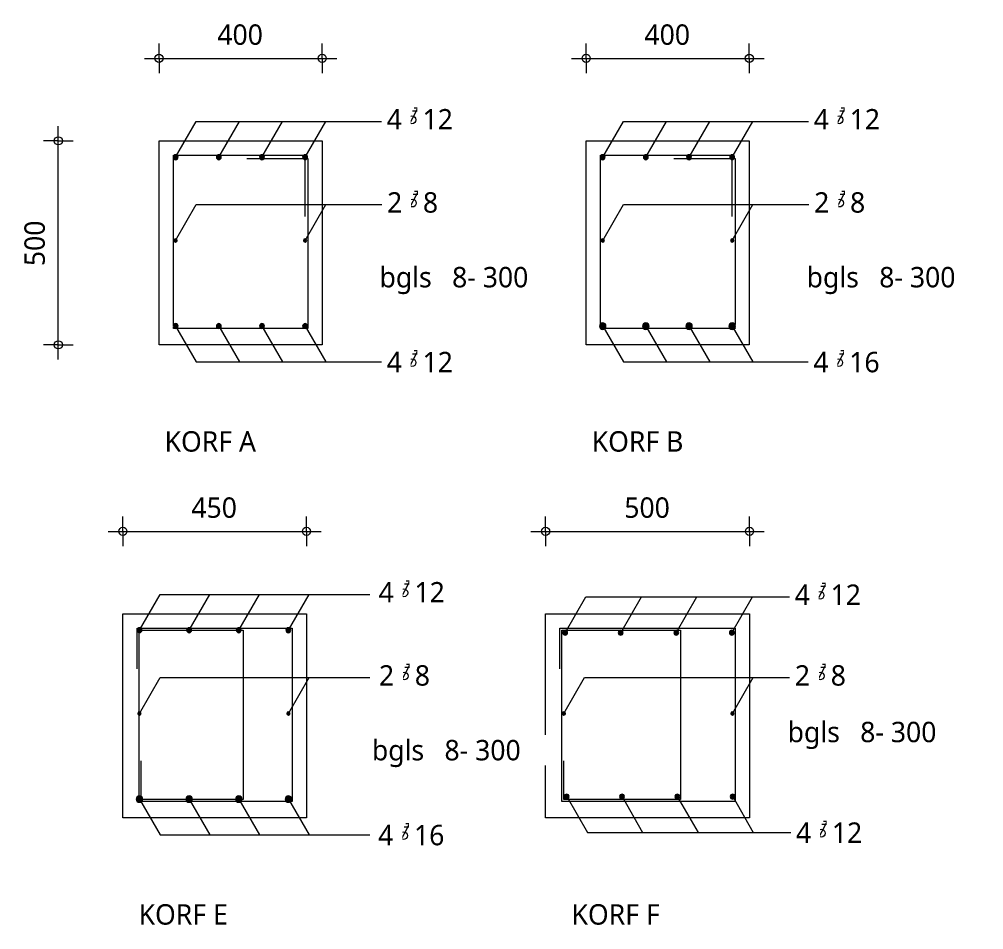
# Model space of a CAD drawing. Header units: millimetres. Extents: x -3388 to 20400, y -422 to 11347.
# Drawn here: x 6897 to 9262, y 5845 to 8077 of the extents above; entities that cross this region are included whole.
import ezdxf

# ---------------------------------------------------------------- set-up
doc = ezdxf.new("R2010")
doc.units = ezdxf.units.MM
for name, color, linetype, lineweight in [('A-ANNO-DIMS', 211, 'Continuous', 13), ('A-ANNO-DIMS-20', 211, 'Continuous', 13), ('A-DETL-GENF', 92, 'Continuous', 18), ('A-DETL-IDEN', 3, 'Continuous', 18), ('A-DETL-MEDM', 33, 'Continuous', 18)]:
    doc.layers.add(name, color=color, linetype=linetype, lineweight=lineweight)
doc.styles.add('Segoe UI_1', font='segoeui.ttf', dxfattribs={"height": 50})
doc.dimstyles.new('2_5_mm', dxfattribs={"dimscale": 304.8, "dimtxt": 52.368197, "dimasz": 0.065617, "dimexe": 0.11811, "dimexo": 0.0625, "dimgap": 0.059055, "dimtad": 1, "dimdec": 0, "dimzin": 0, "dimdsep": 46, "dimtxsty": 'Segoe UI_1', "dimblk1": 'DOTBLANK', "dimblk2": 'DOTBLANK', "dimsah": 1, "dimcen": 0.09, "dimdle": 0.11811, "dimazin": 0, "dimtfac": 1, "dimtdec": 4, "dimtix": 1, "dimtmove": 0, "dimatfit": 3, "dimfxl": 0.11811, "dimfxlon": 1, "dimtvp": 1, "dimtfill": 1, "dimtolj": 1, "dimtzin": 0, "dimarcsym": 2})

# ---------------------------------------------------------------- blocks, each defined once
blk = doc.blocks.new('28 reeks_staven - Type 1-4438581-Details Wapening')
at = {"layer": 'A-DETL-GENF'}
for points in [[(0, -6), (1.6, -5.8), (3, -5.2), (4.2, -4.2), (5.2, -3), (5.8, -1.6), (6, 0), (5.8, 1.6), (5.2, 3), (4.2, 4.2), (3, 5.2), (1.6, 5.8), (0, 6), (-1.6, 5.8), (-3, 5.2), (-4.2, 4.2), (-5.2, 3), (-5.8, 1.6), (-6, 0), (-5.8, -1.6), (-5.2, -3), (-4.2, -4.2), (-3, -5.2), (-1.6, -5.8)], [(105.8, -6), (107.4, -5.8), (108.8, -5.2), (110.1, -4.2), (111, -3), (111.6, -1.6), (111.8, 0), (111.6, 1.6), (111, 3), (110.1, 4.2), (108.8, 5.2), (107.4, 5.8), (105.8, 6), (104.3, 5.8), (102.8, 5.2), (101.6, 4.2), (100.6, 3), (100, 1.6), (99.8, 0), (100, -1.6), (100.6, -3), (101.6, -4.2), (102.8, -5.2), (104.3, -5.8)], [(211.6, -6), (213.2, -5.8), (214.6, -5.2), (215.9, -4.2), (216.8, -3), (217.4, -1.6), (217.6, 0), (217.4, 1.6), (216.8, 3), (215.9, 4.2), (214.6, 5.2), (213.2, 5.8), (211.6, 6), (210.1, 5.8), (208.6, 5.2), (207.4, 4.2), (206.4, 3), (205.8, 1.6), (205.6, 0), (205.8, -1.6), (206.4, -3), (207.4, -4.2), (208.6, -5.2), (210.1, -5.8)], [(317.4, -6), (319, -5.8), (320.4, -5.2), (321.7, -4.2), (322.6, -3), (323.2, -1.6), (323.4, 0), (323.2, 1.6), (322.6, 3), (321.7, 4.2), (320.4, 5.2), (319, 5.8), (317.4, 6), (315.9, 5.8), (314.4, 5.2), (313.2, 4.2), (312.2, 3), (311.6, 1.6), (311.4, 0), (311.6, -1.6), (312.2, -3), (313.2, -4.2), (314.4, -5.2), (315.9, -5.8)]]:
    blk.add_hatch(color=256, dxfattribs=at).paths.add_polyline_path(points)
for p, q in [((0, 0), (50.7, 87.8)), ((50.7, 87.8), (517.4, 87.8)), ((105.8, 0), (156.5, 87.8)), ((211.6, 0), (262.3, 87.8)), ((317.4, 0), (368.1, 87.8))]:
    blk.add_line(p, q, dxfattribs=at)
at = {"layer": 'A-DETL-MEDM'}
for centre, start, end in [((0, 0), 360, 180), ((0, 0), 180, 360), ((105.8, 0), 360, 180), ((105.8, 0), 180, 360), ((211.6, 0), 360, 180), ((211.6, 0), 180, 360), ((317.4, 0), 360, 180), ((317.4, 0), 180, 360)]:
    blk.add_arc(centre, 6, start, end, dxfattribs=at)
blk = doc.blocks.new('28 balk - Type 1 dekking 35_40-4424349-Details Wapening')
at = {"layer": 'A-DETL-MEDM'}
for p, q in [((0, 500), (400, 500)), ((0, 0), (0, 500)), ((400, 500), (400, 0)), ((400, 0), (0, 0))]:
    blk.add_line(p, q, dxfattribs=at)
blk = doc.blocks.new('28 beugels - rond 8-4424732-Details Wapening')
at = {"layer": 'A-DETL-MEDM'}
for p, q in [((0, 425), (322, 425)), ((0, 8), (0, 425)), ((180, 417), (330, 417)), ((322, 425), (322, 275)), ((330, 417), (330, 0)), ((0, 0), (0, 4)), ((330, 0), (0, 0))]:
    blk.add_line(p, q, dxfattribs=at)
blk = doc.blocks.new('28 reeks_staven - Type 1-4438609-Details Wapening')
at = {"layer": 'A-DETL-GENF'}
for points in [[(0, -6), (1.6, -5.8), (3, -5.2), (4.2, -4.2), (5.2, -3), (5.8, -1.6), (6, 0), (5.8, 1.6), (5.2, 3), (4.2, 4.2), (3, 5.2), (1.6, 5.8), (0, 6), (-1.6, 5.8), (-3, 5.2), (-4.2, 4.2), (-5.2, 3), (-5.8, 1.6), (-6, 0), (-5.8, -1.6), (-5.2, -3), (-4.2, -4.2), (-3, -5.2), (-1.6, -5.8)], [(105.8, -6), (107.4, -5.8), (108.8, -5.2), (110.1, -4.2), (111, -3), (111.6, -1.6), (111.8, 0), (111.6, 1.6), (111, 3), (110.1, 4.2), (108.8, 5.2), (107.4, 5.8), (105.8, 6), (104.3, 5.8), (102.8, 5.2), (101.6, 4.2), (100.6, 3), (100, 1.6), (99.8, 0), (100, -1.6), (100.6, -3), (101.6, -4.2), (102.8, -5.2), (104.3, -5.8)], [(211.6, -6), (213.2, -5.8), (214.6, -5.2), (215.9, -4.2), (216.8, -3), (217.4, -1.6), (217.6, 0), (217.4, 1.6), (216.8, 3), (215.9, 4.2), (214.6, 5.2), (213.2, 5.8), (211.6, 6), (210.1, 5.8), (208.6, 5.2), (207.4, 4.2), (206.4, 3), (205.8, 1.6), (205.6, 0), (205.8, -1.6), (206.4, -3), (207.4, -4.2), (208.6, -5.2), (210.1, -5.8)], [(317.4, -6), (319, -5.8), (320.4, -5.2), (321.7, -4.2), (322.6, -3), (323.2, -1.6), (323.4, 0), (323.2, 1.6), (322.6, 3), (321.7, 4.2), (320.4, 5.2), (319, 5.8), (317.4, 6), (315.9, 5.8), (314.4, 5.2), (313.2, 4.2), (312.2, 3), (311.6, 1.6), (311.4, 0), (311.6, -1.6), (312.2, -3), (313.2, -4.2), (314.4, -5.2), (315.9, -5.8)]]:
    blk.add_hatch(color=256, dxfattribs=at).paths.add_polyline_path(points)
for p, q in [((0, 0), (50.7, -87.8)), ((105.8, 0), (156.5, -87.8)), ((211.6, 0), (262.3, -87.8)), ((317.4, 0), (368.1, -87.8)), ((50.7, -87.8), (517.4, -87.8))]:
    blk.add_line(p, q, dxfattribs=at)
at = {"layer": 'A-DETL-MEDM'}
for centre, start, end in [((0, 0), 360, 180), ((0, 0), 180, 360), ((105.8, 0), 360, 180), ((105.8, 0), 180, 360), ((211.6, 0), 360, 180), ((211.6, 0), 180, 360), ((317.4, 0), 360, 180), ((317.4, 0), 180, 360)]:
    blk.add_arc(centre, 6, start, end, dxfattribs=at)
blk = doc.blocks.new('28 reeks_staven - Type 1-4438637-Details Wapening')
at = {"layer": 'A-DETL-GENF'}
for points in [[(0, -4), (1, -3.9), (2, -3.5), (2.8, -2.8), (3.5, -2), (3.9, -1), (4, 0), (3.9, 1), (3.5, 2), (2.8, 2.8), (2, 3.5), (1, 3.9), (0, 4), (-1, 3.9), (-2, 3.5), (-2.8, 2.8), (-3.5, 2), (-3.9, 1), (-4, 0), (-3.9, -1), (-3.5, -2), (-2.8, -2.8), (-2, -3.5), (-1, -3.9)], [(317.4, -4), (318.5, -3.9), (319.4, -3.5), (320.3, -2.8), (320.9, -2), (321.3, -1), (321.4, 0), (321.3, 1), (320.9, 2), (320.3, 2.8), (319.4, 3.5), (318.5, 3.9), (317.4, 4), (316.4, 3.9), (315.4, 3.5), (314.6, 2.8), (314, 2), (313.6, 1), (313.4, 0), (313.6, -1), (314, -2), (314.6, -2.8), (315.4, -3.5), (316.4, -3.9)]]:
    blk.add_hatch(color=256, dxfattribs=at).paths.add_polyline_path(points)
for p, q in [((0, 0), (50.7, 87.8)), ((50.7, 87.8), (517.4, 87.8)), ((317.4, 0), (368.1, 87.8))]:
    blk.add_line(p, q, dxfattribs=at)
at = {"layer": 'A-DETL-MEDM'}
for centre, start, end in [((0, 0), 360, 180), ((0, 0), 180, 360), ((317.4, 0), 0, 180), ((317.4, 0), 180, 360)]:
    blk.add_arc(centre, 4, start, end, dxfattribs=at)
blk = doc.blocks.new('28 reeks_staven - Type 1-4438665-Details Wapening')
at = {"layer": 'A-DETL-GENF'}
for points in [[(0, -6), (1.6, -5.8), (3, -5.2), (4.2, -4.2), (5.2, -3), (5.8, -1.6), (6, 0), (5.8, 1.6), (5.2, 3), (4.2, 4.2), (3, 5.2), (1.6, 5.8), (0, 6), (-1.6, 5.8), (-3, 5.2), (-4.2, 4.2), (-5.2, 3), (-5.8, 1.6), (-6, 0), (-5.8, -1.6), (-5.2, -3), (-4.2, -4.2), (-3, -5.2), (-1.6, -5.8)], [(136.2, -6), (137.8, -5.8), (139.2, -5.2), (140.5, -4.2), (141.4, -3), (142, -1.6), (142.2, 0), (142, 1.6), (141.4, 3), (140.5, 4.2), (139.2, 5.2), (137.8, 5.8), (136.2, 6), (134.7, 5.8), (133.2, 5.2), (132, 4.2), (131, 3), (130.4, 1.6), (130.2, 0), (130.4, -1.6), (131, -3), (132, -4.2), (133.2, -5.2), (134.7, -5.8)], [(272.5, -6), (274, -5.8), (275.5, -5.2), (276.7, -4.2), (277.7, -3), (278.3, -1.6), (278.5, 0), (278.3, 1.6), (277.7, 3), (276.7, 4.2), (275.5, 5.2), (274, 5.8), (272.5, 6), (270.9, 5.8), (269.5, 5.2), (268.2, 4.2), (267.3, 3), (266.7, 1.6), (266.5, 0), (266.7, -1.6), (267.3, -3), (268.2, -4.2), (269.5, -5.2), (270.9, -5.8)], [(408.7, -6), (410.3, -5.8), (411.7, -5.2), (413, -4.2), (413.9, -3), (414.5, -1.6), (414.7, 0), (414.5, 1.6), (413.9, 3), (413, 4.2), (411.7, 5.2), (410.3, 5.8), (408.7, 6), (407.2, 5.8), (405.7, 5.2), (404.5, 4.2), (403.5, 3), (402.9, 1.6), (402.7, 0), (402.9, -1.6), (403.5, -3), (404.5, -4.2), (405.7, -5.2), (407.2, -5.8)]]:
    blk.add_hatch(color=256, dxfattribs=at).paths.add_polyline_path(points)
for p, q in [((0, 0), (50.7, 87.8)), ((50.7, 87.8), (608.7, 87.8)), ((136.2, 0), (186.9, 87.8)), ((272.5, 0), (323.1, 87.8)), ((408.7, 0), (459.4, 87.8))]:
    blk.add_line(p, q, dxfattribs=at)
at = {"layer": 'A-DETL-MEDM'}
for centre, start, end in [((0, 0), 360, 180), ((0, 0), 180, 360), ((136.2, 0), 360, 180), ((136.2, 0), 180, 360), ((272.5, 0), 360, 180), ((272.5, 0), 180, 360), ((408.7, 0), 360, 180), ((408.7, 0), 180, 360)]:
    blk.add_arc(centre, 6, start, end, dxfattribs=at)
blk = doc.blocks.new('28 balk - Type 1 dekking 35_40-4424350-Details Wapening')
at = {"layer": 'A-DETL-MEDM'}
for p, q in [((0, 500), (500, 500)), ((0, 0), (0, 500)), ((500, 500), (500, 0)), ((500, 0), (0, 0))]:
    blk.add_line(p, q, dxfattribs=at)
blk = doc.blocks.new('NLRS_28_DI_beugel_3_snedig - rond 8-5062072-Details Wapening')
at = {"layer": 'A-DETL-MEDM'}
for p, q in [((0, 325), (0, 425)), ((0, 425), (430, 425)), ((5, 0), (5, 420)), ((5, 420), (295.5, 420)), ((295.5, 420), (295.5, 5)), ((430, 425), (430, 0)), ((10, 5), (10, 100)), ((295.5, 5), (10, 5)), ((430, 0), (5, 0))]:
    blk.add_line(p, q, dxfattribs=at)
blk = doc.blocks.new('28 reeks_staven - Type 1-4438693-Details Wapening')
at = {"layer": 'A-DETL-GENF'}
for points in [[(0, -6), (1.6, -5.8), (3, -5.2), (4.2, -4.2), (5.2, -3), (5.8, -1.6), (6, 0), (5.8, 1.6), (5.2, 3), (4.2, 4.2), (3, 5.2), (1.6, 5.8), (0, 6), (-1.6, 5.8), (-3, 5.2), (-4.2, 4.2), (-5.2, 3), (-5.8, 1.6), (-6, 0), (-5.8, -1.6), (-5.2, -3), (-4.2, -4.2), (-3, -5.2), (-1.6, -5.8)], [(135.7, -6), (137.2, -5.8), (138.7, -5.2), (139.9, -4.2), (140.8, -3), (141.4, -1.6), (141.7, 0), (141.4, 1.6), (140.8, 3), (139.9, 4.2), (138.7, 5.2), (137.2, 5.8), (135.7, 6), (134.1, 5.8), (132.7, 5.2), (131.4, 4.2), (130.5, 3), (129.9, 1.6), (129.7, 0), (129.9, -1.6), (130.5, -3), (131.4, -4.2), (132.7, -5.2), (134.1, -5.8)], [(271.3, -6), (272.9, -5.8), (274.3, -5.2), (275.5, -4.2), (276.5, -3), (277.1, -1.6), (277.3, 0), (277.1, 1.6), (276.5, 3), (275.5, 4.2), (274.3, 5.2), (272.9, 5.8), (271.3, 6), (269.8, 5.8), (268.3, 5.2), (267.1, 4.2), (266.1, 3), (265.5, 1.6), (265.3, 0), (265.5, -1.6), (266.1, -3), (267.1, -4.2), (268.3, -5.2), (269.8, -5.8)], [(407, -6), (408.5, -5.8), (410, -5.2), (411.2, -4.2), (412.2, -3), (412.8, -1.6), (413, 0), (412.8, 1.6), (412.2, 3), (411.2, 4.2), (410, 5.2), (408.5, 5.8), (407, 6), (405.4, 5.8), (404, 5.2), (402.7, 4.2), (401.8, 3), (401.2, 1.6), (401, 0), (401.2, -1.6), (401.8, -3), (402.7, -4.2), (404, -5.2), (405.4, -5.8)]]:
    blk.add_hatch(color=256, dxfattribs=at).paths.add_polyline_path(points)
for p, q in [((0, 0), (50.7, -87.8)), ((135.7, 0), (186.3, -87.8)), ((271.3, 0), (322, -87.8)), ((407, 0), (457.6, -87.8)), ((50.7, -87.8), (607, -87.8))]:
    blk.add_line(p, q, dxfattribs=at)
at = {"layer": 'A-DETL-MEDM'}
for centre, start, end in [((0, 0), 360, 180), ((0, 0), 180, 360), ((135.7, 0), 360, 180), ((135.7, 0), 180, 360), ((271.3, 0), 360, 180), ((271.3, 0), 180, 360), ((407, 0), 0, 180), ((407, 0), 180, 360)]:
    blk.add_arc(centre, 6, start, end, dxfattribs=at)
blk = doc.blocks.new('28 reeks_staven - Type 1-4438721-Details Wapening')
at = {"layer": 'A-DETL-GENF'}
for points in [[(0, -4), (1, -3.9), (2, -3.5), (2.8, -2.8), (3.5, -2), (3.9, -1), (4, 0), (3.9, 1), (3.5, 2), (2.8, 2.8), (2, 3.5), (1, 3.9), (0, 4), (-1, 3.9), (-2, 3.5), (-2.8, 2.8), (-3.5, 2), (-3.9, 1), (-4, 0), (-3.9, -1), (-3.5, -2), (-2.8, -2.8), (-2, -3.5), (-1, -3.9)], [(413, -4), (414, -3.9), (415, -3.5), (415.8, -2.8), (416.5, -2), (416.9, -1), (417, 0), (416.9, 1), (416.5, 2), (415.8, 2.8), (415, 3.5), (414, 3.9), (413, 4), (412, 3.9), (411, 3.5), (410.2, 2.8), (409.6, 2), (409.2, 1), (409, 0), (409.2, -1), (409.6, -2), (410.2, -2.8), (411, -3.5), (412, -3.9)]]:
    blk.add_hatch(color=256, dxfattribs=at).paths.add_polyline_path(points)
for p, q in [((0, 0), (50.7, 87.8)), ((50.7, 87.8), (613, 87.8)), ((413, 0), (463.7, 87.8))]:
    blk.add_line(p, q, dxfattribs=at)
at = {"layer": 'A-DETL-MEDM'}
for centre, start, end in [((0, 0), 360, 180), ((0, 0), 180, 360), ((413, 0), 0, 180), ((413, 0), 180, 360)]:
    blk.add_arc(centre, 4, start, end, dxfattribs=at)
blk = doc.blocks.new('28 beugels - rond 8-V1-Details Wapening')
at = {"layer": 'A-DETL-MEDM'}
for p, q in [((0, 425), (322, 425)), ((0, 11.7), (0, 425)), ((180, 417), (330, 417)), ((322, 425), (322, 275)), ((330, 417), (330, 10)), ((0, 0), (0, 0.3)), ((330, 2), (330, 0)), ((0.4, 0), (0, 0)), ((106.2, 0), (10.8, 0)), ((212, 0), (116.6, 0)), ((317.8, 0), (222.4, 0)), ((330, 0), (328.2, 0))]:
    blk.add_line(p, q, dxfattribs=at)
blk = doc.blocks.new('28 reeks_staven - Type 1-4438749-Details Wapening')
at = {"layer": 'A-DETL-GENF'}
for points in [[(0, -8), (2.1, -7.7), (4, -6.9), (5.7, -5.7), (6.9, -4), (7.7, -2.1), (8, 0), (7.7, 2.1), (6.9, 4), (5.7, 5.7), (4, 6.9), (2.1, 7.7), (0, 8), (-2.1, 7.7), (-4, 6.9), (-5.7, 5.7), (-6.9, 4), (-7.7, 2.1), (-8, 0), (-7.7, -2.1), (-6.9, -4), (-5.7, -5.7), (-4, -6.9), (-2.1, -7.7)], [(105.8, -8), (107.9, -7.7), (109.8, -6.9), (111.5, -5.7), (112.7, -4), (113.5, -2.1), (113.8, 0), (113.5, 2.1), (112.7, 4), (111.5, 5.7), (109.8, 6.9), (107.9, 7.7), (105.8, 8), (103.7, 7.7), (101.8, 6.9), (100.2, 5.7), (98.9, 4), (98.1, 2.1), (97.8, 0), (98.1, -2.1), (98.9, -4), (100.2, -5.7), (101.8, -6.9), (103.7, -7.7)], [(211.6, -8), (213.7, -7.7), (215.6, -6.9), (217.3, -5.7), (218.5, -4), (219.3, -2.1), (219.6, 0), (219.3, 2.1), (218.5, 4), (217.3, 5.7), (215.6, 6.9), (213.7, 7.7), (211.6, 8), (209.5, 7.7), (207.6, 6.9), (206, 5.7), (204.7, 4), (203.9, 2.1), (203.6, 0), (203.9, -2.1), (204.7, -4), (206, -5.7), (207.6, -6.9), (209.5, -7.7)], [(317.4, -8), (319.5, -7.7), (321.4, -6.9), (323.1, -5.7), (324.4, -4), (325.2, -2.1), (325.4, 0), (325.2, 2.1), (324.4, 4), (323.1, 5.7), (321.4, 6.9), (319.5, 7.7), (317.4, 8), (315.4, 7.7), (313.4, 6.9), (311.8, 5.7), (310.5, 4), (309.7, 2.1), (309.4, 0), (309.7, -2.1), (310.5, -4), (311.8, -5.7), (313.4, -6.9), (315.4, -7.7)]]:
    blk.add_hatch(color=256, dxfattribs=at).paths.add_polyline_path(points)
for p, q in [((0, 0), (50.7, -87.8)), ((105.8, 0), (156.5, -87.8)), ((211.6, 0), (262.3, -87.8)), ((317.4, 0), (368.1, -87.8)), ((50.7, -87.8), (517.4, -87.8))]:
    blk.add_line(p, q, dxfattribs=at)
at = {"layer": 'A-DETL-MEDM'}
for centre, start, end in [((0, 0), 360, 180), ((0, 0), 180, 360), ((105.8, 0), 360, 180), ((105.8, 0), 180, 360), ((211.6, 0), 360, 180), ((211.6, 0), 180, 360), ((317.4, 0), 360, 180), ((317.4, 0), 180, 360)]:
    blk.add_arc(centre, 8, start, end, dxfattribs=at)
blk = doc.blocks.new('28 reeks_staven - Type 1-4438778-Details Wapening')
at = {"layer": 'A-DETL-GENF'}
for points in [[(0, -6), (1.6, -5.8), (3, -5.2), (4.2, -4.2), (5.2, -3), (5.8, -1.6), (6, 0), (5.8, 1.6), (5.2, 3), (4.2, 4.2), (3, 5.2), (1.6, 5.8), (0, 6), (-1.6, 5.8), (-3, 5.2), (-4.2, 4.2), (-5.2, 3), (-5.8, 1.6), (-6, 0), (-5.8, -1.6), (-5.2, -3), (-4.2, -4.2), (-3, -5.2), (-1.6, -5.8)], [(121.7, -6), (123.2, -5.8), (124.7, -5.2), (125.9, -4.2), (126.9, -3), (127.5, -1.6), (127.7, 0), (127.5, 1.6), (126.9, 3), (125.9, 4.2), (124.7, 5.2), (123.2, 5.8), (121.7, 6), (120.1, 5.8), (118.7, 5.2), (117.4, 4.2), (116.5, 3), (115.9, 1.6), (115.7, 0), (115.9, -1.6), (116.5, -3), (117.4, -4.2), (118.7, -5.2), (120.1, -5.8)], [(243.4, -6), (244.9, -5.8), (246.4, -5.2), (247.6, -4.2), (248.6, -3), (249.2, -1.6), (249.4, 0), (249.2, 1.6), (248.6, 3), (247.6, 4.2), (246.4, 5.2), (244.9, 5.8), (243.4, 6), (241.8, 5.8), (240.4, 5.2), (239.1, 4.2), (238.2, 3), (237.6, 1.6), (237.4, 0), (237.6, -1.6), (238.2, -3), (239.1, -4.2), (240.4, -5.2), (241.8, -5.8)], [(365.1, -6), (366.6, -5.8), (368.1, -5.2), (369.3, -4.2), (370.3, -3), (370.9, -1.6), (371.1, 0), (370.9, 1.6), (370.3, 3), (369.3, 4.2), (368.1, 5.2), (366.6, 5.8), (365.1, 6), (363.5, 5.8), (362.1, 5.2), (360.8, 4.2), (359.9, 3), (359.3, 1.6), (359.1, 0), (359.3, -1.6), (359.9, -3), (360.8, -4.2), (362.1, -5.2), (363.5, -5.8)]]:
    blk.add_hatch(color=256, dxfattribs=at).paths.add_polyline_path(points)
for p, q in [((0, 0), (50.7, 87.8)), ((50.7, 87.8), (565.1, 87.8)), ((121.7, 0), (172.4, 87.8)), ((243.4, 0), (294, 87.8)), ((365.1, 0), (415.7, 87.8))]:
    blk.add_line(p, q, dxfattribs=at)
at = {"layer": 'A-DETL-MEDM'}
for centre, start, end in [((0, 0), 360, 180), ((0, 0), 180, 360), ((121.7, 0), 360, 180), ((121.7, 0), 180, 360), ((243.4, 0), 360, 180), ((243.4, 0), 180, 360), ((365.1, 0), 360, 180), ((365.1, 0), 180, 360)]:
    blk.add_arc(centre, 6, start, end, dxfattribs=at)
blk = doc.blocks.new('28 balk - Type 1 dekking 35_40-4424351-Details Wapening')
at = {"layer": 'A-DETL-MEDM'}
for p, q in [((0, 500), (450, 500)), ((0, 0), (0, 500)), ((450, 500), (450, 0)), ((450, 0), (0, 0))]:
    blk.add_line(p, q, dxfattribs=at)
blk = doc.blocks.new('NLRS_28_DI_beugel_3_snedig - rond 8-V3-Details Wapening')
at = {"layer": 'A-DETL-MEDM'}
for p, q in [((0, 325), (0, 425)), ((0, 425), (380, 425)), ((5, 219.9), (5, 420)), ((5, 420), (260, 420)), ((260, 420), (260, 5)), ((380, 425), (380, 0)), ((5, 13.9), (5, 212.1)), ((10, 12.6), (10, 100)), ((119.4, 5), (13.5, 5)), ((241.1, 5), (135.2, 5)), ((260, 5), (256.8, 5)), ((122.1, 0), (10.8, 0)), ((243.8, 0), (132.5, 0)), ((365.5, 0), (254.2, 0)), ((380, 0), (375.9, 0))]:
    blk.add_line(p, q, dxfattribs=at)
blk = doc.blocks.new('28 reeks_staven - Type 1-4438893-Details Wapening')
at = {"layer": 'A-DETL-GENF'}
for points in [[(0, -8), (2.1, -7.7), (4, -6.9), (5.7, -5.7), (6.9, -4), (7.7, -2.1), (8, 0), (7.7, 2.1), (6.9, 4), (5.7, 5.7), (4, 6.9), (2.1, 7.7), (0, 8), (-2.1, 7.7), (-4, 6.9), (-5.7, 5.7), (-6.9, 4), (-7.7, 2.1), (-8, 0), (-7.7, -2.1), (-6.9, -4), (-5.7, -5.7), (-4, -6.9), (-2.1, -7.7)], [(121.7, -8), (123.8, -7.7), (125.7, -6.9), (127.3, -5.7), (128.6, -4), (129.4, -2.1), (129.7, 0), (129.4, 2.1), (128.6, 4), (127.3, 5.7), (125.7, 6.9), (123.8, 7.7), (121.7, 8), (119.6, 7.7), (117.7, 6.9), (116, 5.7), (114.8, 4), (114, 2.1), (113.7, 0), (114, -2.1), (114.8, -4), (116, -5.7), (117.7, -6.9), (119.6, -7.7)], [(243.4, -8), (245.4, -7.7), (247.4, -6.9), (249, -5.7), (250.3, -4), (251.1, -2.1), (251.4, 0), (251.1, 2.1), (250.3, 4), (249, 5.7), (247.4, 6.9), (245.4, 7.7), (243.4, 8), (241.3, 7.7), (239.4, 6.9), (237.7, 5.7), (236.4, 4), (235.6, 2.1), (235.4, 0), (235.6, -2.1), (236.4, -4), (237.7, -5.7), (239.4, -6.9), (241.3, -7.7)], [(365.1, -8), (367.1, -7.7), (369.1, -6.9), (370.7, -5.7), (372, -4), (372.8, -2.1), (373.1, 0), (372.8, 2.1), (372, 4), (370.7, 5.7), (369.1, 6.9), (367.1, 7.7), (365.1, 8), (363, 7.7), (361.1, 6.9), (359.4, 5.7), (358.1, 4), (357.3, 2.1), (357.1, 0), (357.3, -2.1), (358.1, -4), (359.4, -5.7), (361.1, -6.9), (363, -7.7)]]:
    blk.add_hatch(color=256, dxfattribs=at).paths.add_polyline_path(points)
for p, q in [((0, 0), (50.7, -87.8)), ((121.7, 0), (172.4, -87.8)), ((243.4, 0), (294, -87.8)), ((365.1, 0), (415.7, -87.8)), ((50.7, -87.8), (565.1, -87.8))]:
    blk.add_line(p, q, dxfattribs=at)
at = {"layer": 'A-DETL-MEDM'}
for centre, start, end in [((0, 0), 360, 180), ((0, 0), 180, 360), ((121.7, 0), 360, 180), ((121.7, 0), 180, 360), ((243.4, 0), 360, 180), ((243.4, 0), 180, 360), ((365.1, 0), 360, 180), ((365.1, 0), 180, 360)]:
    blk.add_arc(centre, 8, start, end, dxfattribs=at)
blk = doc.blocks.new('28 reeks_staven - Type 1-4438834-Details Wapening')
at = {"layer": 'A-DETL-GENF'}
for points in [[(0, -4), (1, -3.9), (2, -3.5), (2.8, -2.8), (3.5, -2), (3.9, -1), (4, 0), (3.9, 1), (3.5, 2), (2.8, 2.8), (2, 3.5), (1, 3.9), (0, 4), (-1, 3.9), (-2, 3.5), (-2.8, 2.8), (-3.5, 2), (-3.9, 1), (-4, 0), (-3.9, -1), (-3.5, -2), (-2.8, -2.8), (-2, -3.5), (-1, -3.9)], [(365.1, -4), (366.1, -3.9), (367.1, -3.5), (367.9, -2.8), (368.5, -2), (368.9, -1), (369.1, 0), (368.9, 1), (368.5, 2), (367.9, 2.8), (367.1, 3.5), (366.1, 3.9), (365.1, 4), (364, 3.9), (363.1, 3.5), (362.2, 2.8), (361.6, 2), (361.2, 1), (361.1, 0), (361.2, -1), (361.6, -2), (362.2, -2.8), (363.1, -3.5), (364, -3.9)]]:
    blk.add_hatch(color=256, dxfattribs=at).paths.add_polyline_path(points)
for p, q in [((0, 0), (50.7, 87.8)), ((50.7, 87.8), (565.1, 87.8)), ((365.1, 0), (415.7, 87.8))]:
    blk.add_line(p, q, dxfattribs=at)
at = {"layer": 'A-DETL-MEDM'}
for centre, start, end in [((0, 0), 360, 180), ((0, 0), 180, 360), ((365.1, 0), 360, 180), ((365.1, 0), 180, 360)]:
    blk.add_arc(centre, 4, start, end, dxfattribs=at)
blk = doc.blocks.new('28_TAG_DI_wapening - 2_5 aantal_diameter-3658683-Details Wapening')
at = {"layer": 'A-DETL-IDEN'}
for p, q in [((-3.63, -1.31), (-2.23, 1.39)), ((-1.87, 1.21), (-2.78, 1.21)), ((-2.06, 0.84), (-2.97, 0.84))]:
    blk.add_line(p, q, dxfattribs=at)
blk.add_circle((-3.06, -0.22), 0.483, dxfattribs=at)
blk = doc.blocks.new('DIMBLOCK12-Details Wapening')
at = {"layer": 'A-ANNO-DIMS-20'}
for p, q in [((7239.8, 7981.4), (7239.8, 8017.4)), ((7639.8, 7981.4), (7639.8, 8017.4)), ((7203.8, 7981.4), (7675.8, 7981.4)), ((7239.8, 7981.4), (7239.8, 7945.4)), ((7639.8, 7981.4), (7639.8, 7945.4))]:
    blk.add_line(p, q, dxfattribs=at)
for centre in [(7239.8, 7981.4), (7639.8, 7981.4)]:
    blk.add_circle(centre, 10, dxfattribs=at)
at = {"layer": 'A-ANNO-DIMS-20', "color": 0, "insert": (7382.6, 8064.6), "char_height": 50, "width": 137.109, "attachment_point": 1, "line_spacing_factor": 1.142579, "style": 'Segoe UI_1', "bg_fill": 3, "box_fill_scale": 1.25, "bg_fill_color": 9, "bg_fill_true_color": 13158600, "bg_fill_transparency": 0}
blk.add_mtext('400', dxfattribs=at)
blk = doc.blocks.new('_DotBlank')
at = {"color": 0, "linetype": 'ByBlock', "lineweight": -2}
blk.add_line((-0.5, 0), (-1, 0), dxfattribs=at)
blk.add_circle((0, 0), 0.5, dxfattribs=at)
blk = doc.blocks.new('DIMBLOCK13-Details Wapening')
at = {"layer": 'A-ANNO-DIMS-20'}
for p, q in [((6992.8, 7243.1), (6992.8, 7815.1)), ((6992.8, 7779.1), (6956.8, 7779.1)), ((6992.8, 7779.1), (7028.8, 7779.1)), ((6992.8, 7279.1), (6956.8, 7279.1)), ((6992.8, 7279.1), (7028.8, 7279.1))]:
    blk.add_line(p, q, dxfattribs=at)
for centre in [(6992.8, 7779.1), (6992.8, 7279.1)]:
    blk.add_circle(centre, 10, dxfattribs=at)
at = {"layer": 'A-ANNO-DIMS-20', "color": 0, "insert": (6909.6, 7472), "char_height": 50, "width": 137.109, "attachment_point": 1, "rotation": 90, "line_spacing_factor": 1.142579, "style": 'Segoe UI_1', "bg_fill": 3, "box_fill_scale": 1.25, "bg_fill_color": 9, "bg_fill_true_color": 13158600, "bg_fill_transparency": 0}
blk.add_mtext('500', dxfattribs=at)
blk = doc.blocks.new('28_TAG_DI_wapening - 2_5 omschrijving_diameter_hoh-3658684-Details Wapening')
at = {"layer": 'A-DETL-IDEN'}
for p, q in [((-3.63, -1.31), (-2.23, 1.39)), ((-1.87, 1.21), (-2.78, 1.21)), ((-2.06, 0.84), (-2.97, 0.84))]:
    blk.add_line(p, q, dxfattribs=at)
blk.add_circle((-3.06, -0.22), 0.483, dxfattribs=at)
blk = doc.blocks.new('DIMBLOCK14-Details Wapening')
at = {"layer": 'A-ANNO-DIMS-20'}
for p, q in [((8187.4, 6821.9), (8187.4, 6857.9)), ((8687.4, 6821.9), (8687.4, 6857.9)), ((8151.4, 6821.9), (8723.4, 6821.9)), ((8187.4, 6821.9), (8187.4, 6785.9)), ((8687.4, 6821.9), (8687.4, 6785.9))]:
    blk.add_line(p, q, dxfattribs=at)
for centre in [(8187.4, 6821.9), (8687.4, 6821.9)]:
    blk.add_circle(centre, 10, dxfattribs=at)
at = {"layer": 'A-ANNO-DIMS-20', "color": 0, "insert": (8380.3, 6905.1), "char_height": 50, "width": 137.109, "attachment_point": 1, "line_spacing_factor": 1.142579, "style": 'Segoe UI_1', "bg_fill": 3, "box_fill_scale": 1.25, "bg_fill_color": 9, "bg_fill_true_color": 13158600, "bg_fill_transparency": 0}
blk.add_mtext('500', dxfattribs=at)
blk = doc.blocks.new('DIMBLOCK16-Details Wapening')
at = {"layer": 'A-ANNO-DIMS-20'}
for p, q in [((8286.9, 7981.4), (8286.9, 8017.4)), ((8686.9, 7981.4), (8686.9, 8017.4)), ((8250.9, 7981.4), (8722.9, 7981.4)), ((8286.9, 7981.4), (8286.9, 7945.4)), ((8686.9, 7981.4), (8686.9, 7945.4))]:
    blk.add_line(p, q, dxfattribs=at)
for centre in [(8286.9, 7981.4), (8686.9, 7981.4)]:
    blk.add_circle(centre, 10, dxfattribs=at)
at = {"layer": 'A-ANNO-DIMS-20', "color": 0, "insert": (8429.8, 8064.6), "char_height": 50, "width": 137.109, "attachment_point": 1, "line_spacing_factor": 1.142579, "style": 'Segoe UI_1', "bg_fill": 3, "box_fill_scale": 1.25, "bg_fill_color": 9, "bg_fill_true_color": 13158600, "bg_fill_transparency": 0}
blk.add_mtext('400', dxfattribs=at)
blk = doc.blocks.new('DIMBLOCK19-Details Wapening')
at = {"layer": 'A-ANNO-DIMS-20'}
for p, q in [((7151.1, 6821.9), (7151.1, 6857.9)), ((7601.1, 6821.9), (7601.1, 6857.9)), ((7115.1, 6821.9), (7637.1, 6821.9)), ((7151.1, 6821.9), (7151.1, 6785.9)), ((7601.1, 6821.9), (7601.1, 6785.9))]:
    blk.add_line(p, q, dxfattribs=at)
for centre in [(7151.1, 6821.9), (7601.1, 6821.9)]:
    blk.add_circle(centre, 10, dxfattribs=at)
at = {"layer": 'A-ANNO-DIMS-20', "color": 0, "insert": (7318.9, 6905.1), "char_height": 50, "width": 137.109, "attachment_point": 1, "line_spacing_factor": 1.142579, "style": 'Segoe UI_1', "bg_fill": 3, "box_fill_scale": 1.25, "bg_fill_color": 9, "bg_fill_true_color": 13158600, "bg_fill_transparency": 0}
blk.add_mtext('450', dxfattribs=at)

msp = doc.modelspace()

# ---------------------------------------------------------------- block references
at = {"layer": 'A-DETL-GENF'}
for name, p in [('28 reeks_staven - Type 1-4438581-Details Wapening', (7280.4, 7739)), ('28 reeks_staven - Type 1-4438581-Details Wapening', (8327.5, 7739)), ('28 reeks_staven - Type 1-4438637-Details Wapening', (7280.4, 7535.1)), ('28 reeks_staven - Type 1-4438637-Details Wapening', (8327.5, 7535.1)), ('28 reeks_staven - Type 1-4438609-Details Wapening', (7280.4, 7325.1)), ('28 reeks_staven - Type 1-4438749-Details Wapening', (8327.5, 7325.1)), ('28 reeks_staven - Type 1-4438778-Details Wapening', (7191.7, 6579.5)), ('28 reeks_staven - Type 1-4438665-Details Wapening', (8235.3, 6573.5)), ('28 reeks_staven - Type 1-4438834-Details Wapening', (7191.7, 6375.6)), ('28 reeks_staven - Type 1-4438721-Details Wapening', (8232.4, 6375.6)), ('28 reeks_staven - Type 1-4438893-Details Wapening', (7191.7, 6165.6)), ('28 reeks_staven - Type 1-4438693-Details Wapening', (8239.1, 6171.6))]:
    msp.add_blockref(name, p, dxfattribs=at)
at = {"layer": 'A-DETL-IDEN', "xscale": 19.99999999999999, "yscale": 19.99999999999999, "zscale": 19.99999999999999}
for name, p in [('28_TAG_DI_wapening - 2_5 aantal_diameter-3658683-Details Wapening', (7920.8, 7835)), ('28_TAG_DI_wapening - 2_5 aantal_diameter-3658683-Details Wapening', (8968, 7835)), ('28_TAG_DI_wapening - 2_5 aantal_diameter-3658683-Details Wapening', (7921.8, 7631.1)), ('28_TAG_DI_wapening - 2_5 aantal_diameter-3658683-Details Wapening', (8969, 7631.1)), ('28_TAG_DI_wapening - 2_5 omschrijving_diameter_hoh-3658684-Details Wapening', (7993.3, 7448)), ('28_TAG_DI_wapening - 2_5 omschrijving_diameter_hoh-3658684-Details Wapening', (9040.5, 7448)), ('28_TAG_DI_wapening - 2_5 aantal_diameter-3658683-Details Wapening', (7920.8, 7239.8)), ('28_TAG_DI_wapening - 2_5 aantal_diameter-3658683-Details Wapening', (8967, 7239.8)), ('28_TAG_DI_wapening - 2_5 aantal_diameter-3658683-Details Wapening', (7901, 6675.5)), ('28_TAG_DI_wapening - 2_5 aantal_diameter-3658683-Details Wapening', (8921.4, 6669.5)), ('28_TAG_DI_wapening - 2_5 aantal_diameter-3658683-Details Wapening', (7902, 6471.6)), ('28_TAG_DI_wapening - 2_5 aantal_diameter-3658683-Details Wapening', (8921.7, 6471.6)), ('28_TAG_DI_wapening - 2_5 omschrijving_diameter_hoh-3658684-Details Wapening', (8993.9, 6333)), ('28_TAG_DI_wapening - 2_5 omschrijving_diameter_hoh-3658684-Details Wapening', (7974.6, 6288.5)), ('28_TAG_DI_wapening - 2_5 aantal_diameter-3658683-Details Wapening', (7900, 6080.3)), ('28_TAG_DI_wapening - 2_5 aantal_diameter-3658683-Details Wapening', (8924.4, 6086.3))]:
    msp.add_blockref(name, p, dxfattribs=at)
at = {"layer": 'A-DETL-MEDM'}
for name, p in [('28 balk - Type 1 dekking 35_40-4424349-Details Wapening', (7239.8, 7279.1)), ('28 balk - Type 1 dekking 35_40-4424349-Details Wapening', (8286.9, 7279.1)), ('28 beugels - rond 8-4424732-Details Wapening', (7274.8, 7319.1)), ('28 beugels - rond 8-V1-Details Wapening', (8321.9, 7319.1)), ('28 balk - Type 1 dekking 35_40-4424351-Details Wapening', (7151.1, 6119.6)), ('28 balk - Type 1 dekking 35_40-4424350-Details Wapening', (8187.4, 6119.6)), ('NLRS_28_DI_beugel_3_snedig - rond 8-V3-Details Wapening', (7186.1, 6159.6)), ('NLRS_28_DI_beugel_3_snedig - rond 8-5062072-Details Wapening', (8222.4, 6159.6))]:
    msp.add_blockref(name, p, dxfattribs=at)

# ---------------------------------------------------------------- texts
at = {"layer": 'A-DETL-IDEN', "lineweight": 13, "char_height": 50, "attachment_point": 1, "style": 'Segoe UI_1', "bg_fill": 3, "box_fill_scale": 1.25, "bg_fill_color": 9, "bg_fill_true_color": 13158600, "bg_fill_transparency": 0}
for s, insert, width in [('KORF A', (7253.3, 7067.3), 285.401), ('KORF B', (8300.5, 7067.3), 278.987), ('KORF E', (7189.6, 5907.8), 274.177), ('KORF F', (8251, 5907.8), 272.574)]:
    msp.add_mtext(s, dxfattribs=dict(at, insert=insert, width=width))

# ---------------------------------------------------------------- dimensions: what is measured, and where the dimension line sits
at = {"layer": 'A-ANNO-DIMS'}
for base, p1, p2, override, picture, middle in [((7639.8, 7981.4), (7239.8, 7945.4), (7639.8, 7945.4), {"dimpost": '<>', "dimfxl": 400}, 'DIMBLOCK12-Details Wapening', (7439.8, 8025.3)), ((8686.9, 7981.4), (8286.9, 7945.4), (8686.9, 7945.4), {"dimpost": '<>', "dimfxl": 400}, 'DIMBLOCK16-Details Wapening', (8486.9, 8025.3)), ((7601.1, 6821.9), (7151.1, 6785.9), (7601.1, 6785.9), {"dimpost": '<>', "dimfxl": 450}, 'DIMBLOCK19-Details Wapening', (7376.1, 6865.8)), ((8687.4, 6821.9), (8187.4, 6785.9), (8687.4, 6785.9), {"dimpost": '<>', "dimfxl": 500}, 'DIMBLOCK14-Details Wapening', (8437.4, 6865.8))]:
    dim = msp.add_linear_dim(base=base, p1=p1, p2=p2, dimstyle='2_5_mm', override=override, dxfattribs=at)
    dim.commit()
    dim.dimension.update_dxf_attribs({"geometry": picture, "text_midpoint": middle})
dim = msp.add_linear_dim(base=(6992.8, 7779.1), p1=(7028.8, 7279.1), p2=(7028.8, 7779.1), angle=90, dimstyle='2_5_mm', override={"dimpost": '<>', "dimfxl": 500}, dxfattribs=at)
dim.commit()
dim.dimension.update_dxf_attribs({"geometry": 'DIMBLOCK13-Details Wapening', "text_midpoint": (6949, 7529.1)})

# ---------------------------------------------------------------- next in the draw order: texts
at = {"layer": 'A-DETL-IDEN', "lineweight": 13, "char_height": 50, "attachment_point": 1, "style": 'Segoe UI_1', "bg_fill": 3, "box_fill_scale": 1.25, "bg_fill_color": 9, "bg_fill_true_color": 13158600, "bg_fill_transparency": 0}
for s, insert, width in [('4', (7797.8, 7857.1), 46.498), ('12', (7885.7, 7857.1), 92.996), ('4', (8844.9, 7857.1), 46.498), ('12', (8932.9, 7857.1), 92.996), ('2', (7798.8, 7653.2), 46.498), ('8', (7886.7, 7653.2), 46.498), ('2', (8845.9, 7653.2), 46.498), ('8', (8933.9, 7653.2), 46.498), ('bgls', (7780.3, 7470), 155.527), ('bgls', (8827.4, 7470), 155.527), ('4', (7797.8, 7261.8), 46.498), ('12', (7885.7, 7261.8), 92.996), ('4', (8843.9, 7261.8), 46.498), ('16', (8931.9, 7261.8), 92.996), ('4', (7777.9, 6697.6), 46.498), ('12', (7865.8, 6697.6), 92.996), ('4', (8798.3, 6691.6), 46.498), ('12', (8886.2, 6691.6), 92.996), ('2', (7778.9, 6493.7), 46.498), ('8', (7866.8, 6493.7), 46.498), ('2', (8798.6, 6493.7), 46.498), ('8', (8886.5, 6493.7), 46.498), ('bgls', (8780.8, 6355), 155.527), ('bgls', (7761.6, 6310.5), 155.527), ('4', (7776.9, 6102.3), 46.498), ('16', (7864.8, 6102.3), 92.996), ('4', (8801.3, 6108.3), 46.498), ('12', (8889.2, 6108.3), 92.996)]:
    msp.add_mtext(s, dxfattribs=dict(at, insert=insert, width=width))

# ---------------------------------------------------------------- next in the draw order: texts
at = {"layer": 'A-DETL-IDEN', "lineweight": 13, "char_height": 50, "width": 243.713, "attachment_point": 1, "style": 'Segoe UI_1', "bg_fill": 3, "box_fill_scale": 1.25, "bg_fill_color": 9, "bg_fill_true_color": 13158600, "bg_fill_transparency": 0}
for insert in [(7958.2, 7470), (9005.4, 7470), (8958.7, 6355), (7939.5, 6310.5)]:
    msp.add_mtext('8- 300', dxfattribs=dict(at, insert=insert))

doc.saveas('drawing.dxf')
